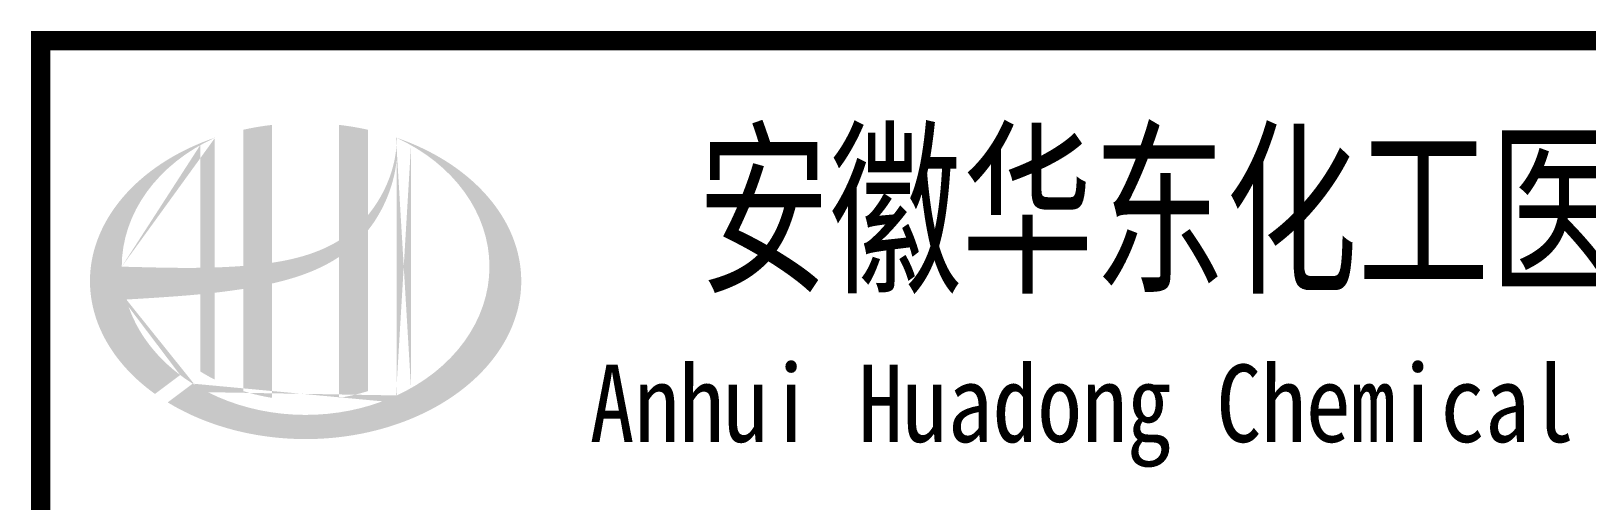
# Model space of a CAD drawing. Extents: x 6250600 to 6678662, y -692028 to -290561.
# Drawn here: x 6655175 to 6660803, y -366592 to -364892 of the extents above; entities that cross this region are included whole.
import ezdxf
from ezdxf.enums import TextEntityAlignment as Align

# ---------------------------------------------------------------- set-up
doc = ezdxf.new("R2010")
doc.units = 0
doc.header["$LTSCALE"] = 1000
doc.header["$MEASUREMENT"] = 0
doc.layers.get('0').update_dxf_attribs({"linetype": 'CONTINUOUS'})
doc.styles.add('ECEC_TQ_S', font='')
doc.styles.get('ECEC_TQ_S').set_extended_font_data('SimSun')

msp = doc.modelspace()

# ---------------------------------------------------------------- hatches: boundary and pattern name
h = msp.add_hatch(color=256)
edge = h.paths.add_edge_path()
edge.add_spline(control_points=[(6656046.9, -365805.6), (6656053, -365804.3), (6656059.1, -365802.8), (6656108.2, -365790.9), (6656150.8, -365778), (6656225.8, -365746.8), (6656258.7, -365729.9), (6656289.5, -365709.3)], knot_values=[61.629012, 61.629012, 61.629012, 61.629012, 63.330431, 63.330431, 75.353634, 75.353634, 85.398649, 85.398649, 85.398649, 85.398649], degree=3, periodic=0)
edge.add_line((6656289.5, -365709.3), (6656289.5, -366219.5))
edge.add_spline(control_points=[(6656289.5, -366219.5), (6656306.7, -366216.8), (6656323.7, -366213.4), (6656358.5, -366205.4), (6656376.2, -366200.5), (6656393.5, -366195.1)], knot_values=[4.908456, 4.908456, 4.908456, 4.908456, 4.992821, 4.992821, 5.083034, 5.083034, 5.083034, 5.083034], degree=3, periodic=0)
edge.add_line((6656393.5, -366195.1), (6656393.5, -365613.6))
edge.add_spline(control_points=[(6656393.5, -365613.6), (6656402.2, -365602.7), (6656410.4, -365591.4), (6656436.5, -365551.7), (6656452.1, -365521.7), (6656481.4, -365449), (6656492.6, -365405.2), (6656497.3, -365359.9), (6656497.4, -365358.6), (6656497.5, -365357.3)], knot_values=[97.991744, 97.991744, 97.991744, 97.991744, 101.64219, 101.64219, 110.337975, 110.337975, 121.934322, 121.934322, 122.270691, 122.270691, 122.270691, 122.270691], degree=3, periodic=0)
edge.add_line((6656497.5, -365357.3), (6656497.5, -365286.9))
edge.add_spline(control_points=[(6656497.5, -365286.9), (6656497.5, -365294.5), (6656497.1, -365302.2), (6656496.5, -365309.9)], knot_values=[126.194075, 126.194075, 126.194075, 126.194075, 128.396762, 128.396762, 128.396762, 128.396762], degree=3, periodic=0)
edge.add_spline(control_points=[(6656496.5, -365309.9), (6656496.1, -365316.1), (6656495.4, -365322.3), (6656494.7, -365328.5)], knot_values=[124.417049, 124.417049, 124.417049, 124.417049, 126.194075, 126.194075, 126.194075, 126.194075], degree=3, periodic=0)
edge.add_spline(control_points=[(6656494.7, -365328.5), (6656493.5, -365337.6), (6656492.1, -365346.8), (6656490.3, -365355.9)], knot_values=[121.80529, 121.80529, 121.80529, 121.80529, 124.417049, 124.417049, 124.417049, 124.417049], degree=3, periodic=0)
edge.add_spline(control_points=[(6656490.3, -365355.9), (6656487.9, -365368), (6656484.9, -365380.1), (6656481.5, -365392.2)], knot_values=[118.31574, 118.31574, 118.31574, 118.31574, 121.80529, 121.80529, 121.80529, 121.80529], degree=3, periodic=0)
edge.add_spline(control_points=[(6656481.5, -365392.2), (6656478, -365404.3), (6656473.9, -365416.3), (6656469.4, -365428.2)], knot_values=[114.795988, 114.795988, 114.795988, 114.795988, 118.31574, 118.31574, 118.31574, 118.31574], degree=3, periodic=0)
edge.add_spline(control_points=[(6656469.4, -365428.2), (6656464.9, -365439.8), (6656459.9, -365451.4), (6656454.5, -365462.7)], knot_values=[111.329641, 111.329641, 111.329641, 111.329641, 114.795988, 114.795988, 114.795988, 114.795988], degree=3, periodic=0)
edge.add_spline(control_points=[(6656454.5, -365462.7), (6656448.9, -365474.3), (6656442.9, -365485.6), (6656436.5, -365496.7)], knot_values=[107.79529, 107.79529, 107.79529, 107.79529, 111.329641, 111.329641, 111.329641, 111.329641], degree=3, periodic=0)
edge.add_spline(control_points=[(6656436.5, -365496.7), (6656430.2, -365507.5), (6656423.4, -365518.1), (6656416.3, -365528.3)], knot_values=[104.343579, 104.343579, 104.343579, 104.343579, 107.79529, 107.79529, 107.79529, 107.79529], degree=3, periodic=0)
edge.add_spline(control_points=[(6656416.3, -365528.3), (6656409.1, -365538.7), (6656401.5, -365548.8), (6656393.5, -365558.5)], knot_values=[100.8507, 100.8507, 100.8507, 100.8507, 104.343579, 104.343579, 104.343579, 104.343579], degree=3, periodic=0)
edge.add_line((6656393.5, -365558.5), (6656393.5, -365249.2))
edge.add_spline(control_points=[(6656393.5, -365249.2), (6656359.5, -365241.6), (6656324.7, -365235.8), (6656289.5, -365231.7)], knot_values=[4.423999, 4.423999, 4.423999, 4.423999, 4.558741, 4.558741, 4.558741, 4.558741], degree=3, periodic=0)
edge.add_line((6656289.5, -365231.7), (6656289.5, -365649.8))
edge.add_spline(control_points=[(6656289.5, -365649.8), (6656217.6, -365694.3), (6656133.4, -365717.6), (6656046.9, -365730.6)], knot_values=[63.246215, 63.246215, 63.246215, 63.246215, 87.689124, 87.689124, 87.689124, 87.689124], degree=3, periodic=0)
edge.add_line((6656046.9, -365730.6), (6656046.9, -365231.7))
edge.add_spline(control_points=[(6656046.9, -365231.7), (6656011.7, -365235.8), (6655976.9, -365241.6), (6655942.9, -365249.2)], knot_values=[4.866038, 4.866038, 4.866038, 4.866038, 5.000777, 5.000777, 5.000777, 5.000777], degree=3, periodic=0)
edge.add_line((6655942.9, -365249.2), (6655942.9, -365742))
edge.add_spline(control_points=[(6655942.9, -365742), (6655941.2, -365742.2), (6655906.3, -365744.8), (6655871.6, -365746.5), (6655838.9, -365747.6)], knot_values=[43.657356, 43.657356, 43.657356, 43.657356, 44.134253, 53.497092, 53.497092, 53.497092, 53.497092], degree=3, periodic=0)
edge.add_line((6655838.9, -365747.6), (6655838.9, -365278.4))
edge.add_spline(control_points=[(6655838.9, -365278.4), (6655821.8, -365284.3), (6655805.1, -365290.6), (6655788.7, -365297.3)], knot_values=[5.14157, 5.14157, 5.14157, 5.14157, 5.212921, 5.212921, 5.212921, 5.212921], degree=3, periodic=0)
edge.add_spline(control_points=[(6655788.7, -365297.3), (6655781.8, -365300.2), (6655774.9, -365303.1), (6655742.7, -365317.2), (6655718.2, -365329.5), (6655694.7, -365342.7)], knot_values=[5.212921, 5.212921, 5.212921, 5.212921, 5.24296, 5.24296, 5.355623, 5.355623, 5.355623, 5.355623], degree=3, periodic=0)
edge.add_spline(control_points=[(6655694.7, -365342.7), (6655679.8, -365351.1), (6655665.4, -365359.8), (6655651.4, -365368.9)], knot_values=[5.355623, 5.355623, 5.355623, 5.355623, 5.426974, 5.426974, 5.426974, 5.426974], degree=3, periodic=0)
edge.add_spline(control_points=[(6655651.4, -365368.9), (6655644, -365373.7), (6655636.7, -365378.6), (6655623.2, -365388.1), (6655616.9, -365392.7), (6655610.8, -365397.3)], knot_values=[5.426974, 5.426974, 5.426974, 5.426974, 5.464765, 5.464765, 5.498325, 5.498325, 5.498325, 5.498325], degree=3, periodic=0)
edge.add_spline(control_points=[(6655610.8, -365397.3), (6655584.7, -365416.8), (6655560.7, -365437.7), (6655538.8, -365459.7)], knot_values=[5.498325, 5.498325, 5.498325, 5.498325, 5.641027, 5.641027, 5.641027, 5.641027], degree=3, periodic=0)
edge.add_spline(control_points=[(6655538.8, -365459.7), (6655531.8, -365466.7), (6655525, -365473.8), (6655504.6, -365496.4), (6655491.7, -365512.2), (6655479.9, -365528.4)], knot_values=[5.641027, 5.641027, 5.641027, 5.641027, 5.686569, 5.686569, 5.783729, 5.783729, 5.783729, 5.783729], degree=3, periodic=0)
edge.add_spline(control_points=[(6655479.9, -365528.4), (6655464.8, -365549.2), (6655451.5, -365570.6), (6655438.4, -365595.5), (6655436.7, -365598.7), (6655435.2, -365601.9)], knot_values=[5.783729, 5.783729, 5.783729, 5.783729, 5.908374, 5.908374, 5.92643, 5.92643, 5.92643, 5.92643], degree=3, periodic=0)
edge.add_spline(control_points=[(6655435.2, -365601.9), (6655422.7, -365627), (6655412.7, -365652.6), (6655405.1, -365678.6)], knot_values=[5.92643, 5.92643, 5.92643, 5.92643, 6.069132, 6.069132, 6.069132, 6.069132], degree=3, periodic=0)
edge.add_spline(control_points=[(6655405.1, -365678.6), (6655401.9, -365689.7), (6655399.2, -365700.8), (6655393.8, -365727), (6655391.5, -365742), (6655390.1, -365757.1)], knot_values=[6.069132, 6.069132, 6.069132, 6.069132, 6.130179, 6.130179, 6.211834, 6.211834, 6.211834, 6.211834], degree=3, periodic=0)
edge.add_spline(control_points=[(6655390.1, -365757.1), (6655388.8, -365770.3), (6655388.2, -365783.5), (6655388.2, -365796.7)], knot_values=[6.211834, 6.211834, 6.211834, 6.211834, 6.283185, 6.283185, 6.283185, 6.283185], degree=3, periodic=0)
edge.add_spline(control_points=[(6655388.2, -365796.7), (6655388.2, -365806), (6655388.5, -365815.3), (6655389.2, -365824.7)], knot_values=[6.283185, 6.283185, 6.283185, 6.283185, 6.333655, 6.333655, 6.333655, 6.333655], degree=3, periodic=0)
edge.add_spline(control_points=[(6655389.2, -365824.7), (6655390.4, -365843.3), (6655392.9, -365861.9), (6655396.7, -365880.4)], knot_values=[6.333655, 6.333655, 6.333655, 6.333655, 6.434594, 6.434594, 6.434594, 6.434594], degree=3, periodic=0)
edge.add_spline(control_points=[(6655396.7, -365880.4), (6655396.9, -365881.6), (6655397.2, -365882.9), (6655401.1, -365901.4), (6655405.9, -365918.5), (6655411.7, -365935.6)], knot_values=[6.434594, 6.434594, 6.434594, 6.434594, 6.441278, 6.441278, 6.535532, 6.535532, 6.535532, 6.535532], degree=3, periodic=0)
edge.add_spline(control_points=[(6655411.7, -365935.6), (6655418, -365953.8), (6655425.5, -365971.8), (6655434.3, -365989.6)], knot_values=[6.535532, 6.535532, 6.535532, 6.535532, 6.636471, 6.636471, 6.636471, 6.636471], degree=3, periodic=0)
edge.add_spline(control_points=[(6655434.3, -365989.6), (6655436.5, -365994.1), (6655438.7, -365998.6), (6655448.1, -366016.2), (6655455.8, -366029.2), (6655464.2, -366042.1)], knot_values=[6.636471, 6.636471, 6.636471, 6.636471, 6.661894, 6.661894, 6.73741, 6.73741, 6.73741, 6.73741], degree=3, periodic=0)
edge.add_spline(control_points=[(6655464.2, -366042.1), (6655475.3, -366059.3), (6655487.7, -366076.1), (6655501.2, -366092.4)], knot_values=[6.73741, 6.73741, 6.73741, 6.73741, 6.838349, 6.838349, 6.838349, 6.838349], degree=3, periodic=0)
edge.add_spline(control_points=[(6655501.2, -366092.4), (6655507.2, -366099.6), (6655513.3, -366106.7), (6655527.8, -366122.6), (6655536.4, -366131.4), (6655545.2, -366140.1)], knot_values=[6.838349, 6.838349, 6.838349, 6.838349, 6.88251, 6.88251, 6.939288, 6.939288, 6.939288, 6.939288], degree=3, periodic=0)
edge.add_spline(control_points=[(6655545.2, -366140.1), (6655561, -366155.5), (6655577.9, -366170.3), (6655595.8, -366184.5)], knot_values=[6.939288, 6.939288, 6.939288, 6.939288, 7.040227, 7.040227, 7.040227, 7.040227], degree=3, periodic=0)
edge.add_spline(control_points=[(6655595.8, -366184.5), (6655604.7, -366191.6), (6655613.9, -366198.5), (6655623.4, -366205.3)], knot_values=[7.040227, 7.040227, 7.040227, 7.040227, 7.090696, 7.090696, 7.090696, 7.090696], degree=3, periodic=0)
edge.add_line((6655623.4, -366205.3), (6655714.5, -366136.9))
edge.add_ellipse((6656168.2, -365744.7), major_axis=(665, 0), ratio=0.806676, start_angle=192.819, end_angle=226.9853, ccw=False)
edge.add_spline(control_points=[(6655519.8, -365863.7), (6655543.8, -365862.2), (6655567.9, -365860.8), (6655656.6, -365855.2), (6655721.4, -365850.9), (6655786.9, -365844.6)], knot_values=[11.398263, 11.398263, 11.398263, 11.398263, 18.40729, 18.40729, 37.18094, 37.18094, 37.18094, 37.18094], degree=3, periodic=0)
edge.add_line((6655786.9, -365844.6), (6655786.9, -366123.7))
edge.add_spline(control_points=[(6655786.9, -366123.7), (6655790.4, -366125.9), (6655794, -366128.1), (6655811, -366138.3), (6655824.7, -366145.9), (6655838.9, -366153)], knot_values=[4.049945, 4.049945, 4.049945, 4.049945, 4.072021, 4.072021, 4.153257, 4.153257, 4.153257, 4.153257], degree=3, periodic=0)
edge.add_line((6655838.9, -366153), (6655838.9, -365839.1))
edge.add_spline(control_points=[(6655838.9, -365839.1), (6655871.1, -365835.5), (6655903.4, -365831.2), (6655938.3, -365825.9), (6655940.6, -365825.5), (6655942.9, -365825.1)], knot_values=[42.135009, 42.135009, 42.135009, 42.135009, 51.307228, 51.307228, 51.948574, 51.948574, 51.948574, 51.948574], degree=3, periodic=0)
edge.add_line((6655942.9, -365825.1), (6655942.9, -366195.1))
edge.add_spline(control_points=[(6655942.9, -366195.1), (6655976.5, -366205.6), (6656011.4, -366213.8), (6656046.9, -366219.5)], knot_values=[4.34174, 4.34174, 4.34174, 4.34174, 4.516316, 4.516316, 4.516316, 4.516316], degree=3, periodic=0)
edge.add_line((6656046.9, -366219.5), (6656046.9, -365805.6))
edge = h.paths.add_edge_path(flags=16)
edge.add_ellipse((6656168.2, -365744.7), major_axis=(665, 0), ratio=0.806676, start_angle=124.9875, end_angle=179.999, ccw=False)
edge.add_line((6655786.9, -365305.2), (6655786.9, -365748.8))
edge.add_spline(control_points=[(6655786.9, -365748.8), (6655691.5, -365750.1), (6655597.6, -365747), (6655503.2, -365744.7)], knot_values=[11.27373, 11.27373, 11.27373, 11.27373, 38.687513, 38.687513, 38.687513, 38.687513], degree=3, periodic=0)
edge = h.paths.add_edge_path()
edge.add_spline(control_points=[(6655669.4, -366235.8), (6655700.4, -366254.8), (6655733.6, -366272.1), (6655818.2, -366309.3), (6655871.5, -366327.1), (6655982.2, -366353.7), (6656039.7, -366362.4), (6656155.8, -366370.2), (6656214.5, -366369.3), (6656330, -366357.8), (6656386.9, -366347.3), (6656495.9, -366317.2), (6656548.1, -366297.7), (6656645, -366250.8), (6656689.7, -366223.4), (6656769.7, -366162.5), (6656804.9, -366128.9), (6656864.2, -366057.5), (6656888.3, -366019.6), (6656924.7, -365941.5), (6656937, -365901.2), (6656949.6, -365820), (6656949.8, -365779.1), (6656938.4, -365697.6), (6656926.6, -365657.1), (6656891, -365578.3), (6656867.2, -365540.1), (6656808.3, -365468), (6656773.3, -365434), (6656693.5, -365372.4), (6656648.8, -365344.7), (6656567.6, -365304.9), (6656533.2, -365290.7), (6656497.5, -365278.4)], knot_values=[0.886421, 0.886421, 0.886421, 0.886421, 1.040557, 1.040557, 1.261172, 1.261172, 1.481788, 1.481788, 1.702404, 1.702404, 1.92302, 1.92302, 2.143636, 2.143636, 2.364252, 2.364252, 2.584868, 2.584868, 2.805484, 2.805484, 3.026099, 3.026099, 3.246715, 3.246715, 3.46852, 3.46852, 3.690325, 3.690325, 3.91213, 3.91213, 4.133935, 4.133935, 4.283209, 4.283209, 4.283209, 4.283209], degree=3, periodic=0)
edge.add_line((6656497.5, -365278.4), (6656497.5, -365278.5))
edge.add_spline(control_points=[(6656497.5, -365278.6), (6656497.6, -365281.4), (6656497.6, -365284.1), (6656497.5, -365286.9)], knot_values=[128.396762, 128.396762, 128.396762, 128.396762, 129.192193, 129.192193, 129.192193, 129.192193], degree=3, periodic=0)
edge.add_line((6656497.5, -365286.9), (6656497.5, -366210.7))
edge.add_ellipse((6656168.2, -365744.7), major_axis=(665, 0), ratio=0.806676, start_angle=232.1054, end_angle=299.6833, ccw=False)
edge.add_line((6655759.7, -366168), (6655669.4, -366235.8))
edge = h.paths.add_edge_path(flags=16)
edge.add_ellipse((6656168.2, -365744.7), major_axis=(665, 0), ratio=0.806676, start_angle=304.9875, end_angle=415.0121, ccw=False)
edge.add_line((6656549.5, -366184.2), (6656549.5, -365305.1))
h = msp.add_hatch(color=256)
edge = h.paths.add_edge_path()
edge.add_spline(control_points=[(6656046.9, -365805.6), (6656053, -365804.3), (6656059.1, -365802.8), (6656108.2, -365790.9), (6656150.8, -365778), (6656225.8, -365746.8), (6656258.7, -365729.9), (6656289.5, -365709.3)], knot_values=[61.629012, 61.629012, 61.629012, 61.629012, 63.330431, 63.330431, 75.353634, 75.353634, 85.398649, 85.398649, 85.398649, 85.398649], degree=3, periodic=0)
edge.add_line((6656289.5, -365709.3), (6656289.5, -366219.5))
edge.add_spline(control_points=[(6656289.5, -366219.5), (6656306.7, -366216.8), (6656323.7, -366213.4), (6656358.5, -366205.4), (6656376.2, -366200.5), (6656393.5, -366195.1)], knot_values=[4.908456, 4.908456, 4.908456, 4.908456, 4.992821, 4.992821, 5.083034, 5.083034, 5.083034, 5.083034], degree=3, periodic=0)
edge.add_line((6656393.5, -366195.1), (6656393.5, -365613.6))
edge.add_spline(control_points=[(6656393.5, -365613.6), (6656402.2, -365602.7), (6656410.4, -365591.4), (6656436.5, -365551.7), (6656452.1, -365521.7), (6656481.4, -365449), (6656492.6, -365405.2), (6656497.3, -365359.9), (6656497.4, -365358.6), (6656497.5, -365357.3)], knot_values=[97.991744, 97.991744, 97.991744, 97.991744, 101.64219, 101.64219, 110.337975, 110.337975, 121.934322, 121.934322, 122.270691, 122.270691, 122.270691, 122.270691], degree=3, periodic=0)
edge.add_line((6656497.5, -365357.3), (6656497.5, -365286.9))
edge.add_spline(control_points=[(6656497.5, -365286.9), (6656497.5, -365294.5), (6656497.1, -365302.2), (6656496.5, -365309.9)], knot_values=[126.194075, 126.194075, 126.194075, 126.194075, 128.396762, 128.396762, 128.396762, 128.396762], degree=3, periodic=0)
edge.add_spline(control_points=[(6656496.5, -365309.9), (6656496.1, -365316.1), (6656495.4, -365322.3), (6656494.7, -365328.5)], knot_values=[124.417049, 124.417049, 124.417049, 124.417049, 126.194075, 126.194075, 126.194075, 126.194075], degree=3, periodic=0)
edge.add_spline(control_points=[(6656494.7, -365328.5), (6656493.5, -365337.6), (6656492.1, -365346.8), (6656490.3, -365355.9)], knot_values=[121.80529, 121.80529, 121.80529, 121.80529, 124.417049, 124.417049, 124.417049, 124.417049], degree=3, periodic=0)
edge.add_spline(control_points=[(6656490.3, -365355.9), (6656487.9, -365368), (6656484.9, -365380.1), (6656481.5, -365392.2)], knot_values=[118.31574, 118.31574, 118.31574, 118.31574, 121.80529, 121.80529, 121.80529, 121.80529], degree=3, periodic=0)
edge.add_spline(control_points=[(6656481.5, -365392.2), (6656478, -365404.3), (6656473.9, -365416.3), (6656469.4, -365428.2)], knot_values=[114.795988, 114.795988, 114.795988, 114.795988, 118.31574, 118.31574, 118.31574, 118.31574], degree=3, periodic=0)
edge.add_spline(control_points=[(6656469.4, -365428.2), (6656464.9, -365439.8), (6656459.9, -365451.4), (6656454.5, -365462.7)], knot_values=[111.329641, 111.329641, 111.329641, 111.329641, 114.795988, 114.795988, 114.795988, 114.795988], degree=3, periodic=0)
edge.add_spline(control_points=[(6656454.5, -365462.7), (6656448.9, -365474.3), (6656442.9, -365485.6), (6656436.5, -365496.7)], knot_values=[107.79529, 107.79529, 107.79529, 107.79529, 111.329641, 111.329641, 111.329641, 111.329641], degree=3, periodic=0)
edge.add_spline(control_points=[(6656436.5, -365496.7), (6656430.2, -365507.5), (6656423.4, -365518.1), (6656416.3, -365528.3)], knot_values=[104.343579, 104.343579, 104.343579, 104.343579, 107.79529, 107.79529, 107.79529, 107.79529], degree=3, periodic=0)
edge.add_spline(control_points=[(6656416.3, -365528.3), (6656409.1, -365538.7), (6656401.5, -365548.8), (6656393.5, -365558.5)], knot_values=[100.8507, 100.8507, 100.8507, 100.8507, 104.343579, 104.343579, 104.343579, 104.343579], degree=3, periodic=0)
edge.add_line((6656393.5, -365558.5), (6656393.5, -365249.2))
edge.add_spline(control_points=[(6656393.5, -365249.2), (6656359.5, -365241.6), (6656324.7, -365235.8), (6656289.5, -365231.7)], knot_values=[4.423999, 4.423999, 4.423999, 4.423999, 4.558741, 4.558741, 4.558741, 4.558741], degree=3, periodic=0)
edge.add_line((6656289.5, -365231.7), (6656289.5, -365649.8))
edge.add_spline(control_points=[(6656289.5, -365649.8), (6656217.6, -365694.3), (6656133.4, -365717.6), (6656046.9, -365730.6)], knot_values=[63.246215, 63.246215, 63.246215, 63.246215, 87.689124, 87.689124, 87.689124, 87.689124], degree=3, periodic=0)
edge.add_line((6656046.9, -365730.6), (6656046.9, -365231.7))
edge.add_spline(control_points=[(6656046.9, -365231.7), (6656011.7, -365235.8), (6655976.9, -365241.6), (6655942.9, -365249.2)], knot_values=[4.866038, 4.866038, 4.866038, 4.866038, 5.000777, 5.000777, 5.000777, 5.000777], degree=3, periodic=0)
edge.add_line((6655942.9, -365249.2), (6655942.9, -365742))
edge.add_spline(control_points=[(6655942.9, -365742), (6655941.2, -365742.2), (6655906.3, -365744.8), (6655871.6, -365746.5), (6655838.9, -365747.6)], knot_values=[43.657356, 43.657356, 43.657356, 43.657356, 44.134253, 53.497092, 53.497092, 53.497092, 53.497092], degree=3, periodic=0)
edge.add_line((6655838.9, -365747.6), (6655838.9, -365278.4))
edge.add_spline(control_points=[(6655838.9, -365278.4), (6655821.8, -365284.3), (6655805.1, -365290.6), (6655788.7, -365297.3)], knot_values=[5.14157, 5.14157, 5.14157, 5.14157, 5.212921, 5.212921, 5.212921, 5.212921], degree=3, periodic=0)
edge.add_spline(control_points=[(6655788.7, -365297.3), (6655781.8, -365300.2), (6655774.9, -365303.1), (6655742.7, -365317.2), (6655718.2, -365329.5), (6655694.7, -365342.7)], knot_values=[5.212921, 5.212921, 5.212921, 5.212921, 5.24296, 5.24296, 5.355623, 5.355623, 5.355623, 5.355623], degree=3, periodic=0)
edge.add_spline(control_points=[(6655694.7, -365342.7), (6655679.8, -365351.1), (6655665.4, -365359.8), (6655651.4, -365368.9)], knot_values=[5.355623, 5.355623, 5.355623, 5.355623, 5.426974, 5.426974, 5.426974, 5.426974], degree=3, periodic=0)
edge.add_spline(control_points=[(6655651.4, -365368.9), (6655644, -365373.7), (6655636.7, -365378.6), (6655623.2, -365388.1), (6655616.9, -365392.7), (6655610.8, -365397.3)], knot_values=[5.426974, 5.426974, 5.426974, 5.426974, 5.464765, 5.464765, 5.498325, 5.498325, 5.498325, 5.498325], degree=3, periodic=0)
edge.add_spline(control_points=[(6655610.8, -365397.3), (6655584.7, -365416.8), (6655560.7, -365437.7), (6655538.8, -365459.7)], knot_values=[5.498325, 5.498325, 5.498325, 5.498325, 5.641027, 5.641027, 5.641027, 5.641027], degree=3, periodic=0)
edge.add_spline(control_points=[(6655538.8, -365459.7), (6655531.8, -365466.7), (6655525, -365473.8), (6655504.6, -365496.4), (6655491.7, -365512.2), (6655479.9, -365528.4)], knot_values=[5.641027, 5.641027, 5.641027, 5.641027, 5.686569, 5.686569, 5.783729, 5.783729, 5.783729, 5.783729], degree=3, periodic=0)
edge.add_spline(control_points=[(6655479.9, -365528.4), (6655464.8, -365549.2), (6655451.5, -365570.6), (6655438.4, -365595.5), (6655436.7, -365598.7), (6655435.2, -365601.9)], knot_values=[5.783729, 5.783729, 5.783729, 5.783729, 5.908374, 5.908374, 5.92643, 5.92643, 5.92643, 5.92643], degree=3, periodic=0)
edge.add_spline(control_points=[(6655435.2, -365601.9), (6655422.7, -365627), (6655412.7, -365652.6), (6655405.1, -365678.6)], knot_values=[5.92643, 5.92643, 5.92643, 5.92643, 6.069132, 6.069132, 6.069132, 6.069132], degree=3, periodic=0)
edge.add_spline(control_points=[(6655405.1, -365678.6), (6655401.9, -365689.7), (6655399.2, -365700.8), (6655393.8, -365727), (6655391.5, -365742), (6655390.1, -365757.1)], knot_values=[6.069132, 6.069132, 6.069132, 6.069132, 6.130179, 6.130179, 6.211834, 6.211834, 6.211834, 6.211834], degree=3, periodic=0)
edge.add_spline(control_points=[(6655390.1, -365757.1), (6655388.8, -365770.3), (6655388.2, -365783.5), (6655388.2, -365796.7)], knot_values=[6.211834, 6.211834, 6.211834, 6.211834, 6.283185, 6.283185, 6.283185, 6.283185], degree=3, periodic=0)
edge.add_spline(control_points=[(6655388.2, -365796.7), (6655388.2, -365806), (6655388.5, -365815.3), (6655389.2, -365824.7)], knot_values=[6.283185, 6.283185, 6.283185, 6.283185, 6.333655, 6.333655, 6.333655, 6.333655], degree=3, periodic=0)
edge.add_spline(control_points=[(6655389.2, -365824.7), (6655390.4, -365843.3), (6655392.9, -365861.9), (6655396.7, -365880.4)], knot_values=[6.333655, 6.333655, 6.333655, 6.333655, 6.434594, 6.434594, 6.434594, 6.434594], degree=3, periodic=0)
edge.add_spline(control_points=[(6655396.7, -365880.4), (6655396.9, -365881.6), (6655397.2, -365882.9), (6655401.1, -365901.4), (6655405.9, -365918.5), (6655411.7, -365935.6)], knot_values=[6.434594, 6.434594, 6.434594, 6.434594, 6.441278, 6.441278, 6.535532, 6.535532, 6.535532, 6.535532], degree=3, periodic=0)
edge.add_spline(control_points=[(6655411.7, -365935.6), (6655418, -365953.8), (6655425.5, -365971.8), (6655434.3, -365989.6)], knot_values=[6.535532, 6.535532, 6.535532, 6.535532, 6.636471, 6.636471, 6.636471, 6.636471], degree=3, periodic=0)
edge.add_spline(control_points=[(6655434.3, -365989.6), (6655436.5, -365994.1), (6655438.7, -365998.6), (6655448.1, -366016.2), (6655455.8, -366029.2), (6655464.2, -366042.1)], knot_values=[6.636471, 6.636471, 6.636471, 6.636471, 6.661894, 6.661894, 6.73741, 6.73741, 6.73741, 6.73741], degree=3, periodic=0)
edge.add_spline(control_points=[(6655464.2, -366042.1), (6655475.3, -366059.3), (6655487.7, -366076.1), (6655501.2, -366092.4)], knot_values=[6.73741, 6.73741, 6.73741, 6.73741, 6.838349, 6.838349, 6.838349, 6.838349], degree=3, periodic=0)
edge.add_spline(control_points=[(6655501.2, -366092.4), (6655507.2, -366099.6), (6655513.3, -366106.7), (6655527.8, -366122.6), (6655536.4, -366131.4), (6655545.2, -366140.1)], knot_values=[6.838349, 6.838349, 6.838349, 6.838349, 6.88251, 6.88251, 6.939288, 6.939288, 6.939288, 6.939288], degree=3, periodic=0)
edge.add_spline(control_points=[(6655545.2, -366140.1), (6655561, -366155.5), (6655577.9, -366170.3), (6655595.8, -366184.5)], knot_values=[6.939288, 6.939288, 6.939288, 6.939288, 7.040227, 7.040227, 7.040227, 7.040227], degree=3, periodic=0)
edge.add_spline(control_points=[(6655595.8, -366184.5), (6655604.7, -366191.6), (6655613.9, -366198.5), (6655623.4, -366205.3)], knot_values=[7.040227, 7.040227, 7.040227, 7.040227, 7.090696, 7.090696, 7.090696, 7.090696], degree=3, periodic=0)
edge.add_line((6655623.4, -366205.3), (6655714.5, -366136.9))
edge.add_ellipse((6656168.2, -365744.7), major_axis=(665, 0), ratio=0.806676, start_angle=192.819, end_angle=226.9853, ccw=False)
edge.add_spline(control_points=[(6655519.8, -365863.7), (6655543.8, -365862.2), (6655567.9, -365860.8), (6655656.6, -365855.2), (6655721.4, -365850.9), (6655786.9, -365844.6)], knot_values=[11.398263, 11.398263, 11.398263, 11.398263, 18.40729, 18.40729, 37.18094, 37.18094, 37.18094, 37.18094], degree=3, periodic=0)
edge.add_line((6655786.9, -365844.6), (6655786.9, -366123.7))
edge.add_spline(control_points=[(6655786.9, -366123.7), (6655790.4, -366125.9), (6655794, -366128.1), (6655811, -366138.3), (6655824.7, -366145.9), (6655838.9, -366153)], knot_values=[4.049945, 4.049945, 4.049945, 4.049945, 4.072021, 4.072021, 4.153257, 4.153257, 4.153257, 4.153257], degree=3, periodic=0)
edge.add_line((6655838.9, -366153), (6655838.9, -365839.1))
edge.add_spline(control_points=[(6655838.9, -365839.1), (6655871.1, -365835.5), (6655903.4, -365831.2), (6655938.3, -365825.9), (6655940.6, -365825.5), (6655942.9, -365825.1)], knot_values=[42.135009, 42.135009, 42.135009, 42.135009, 51.307228, 51.307228, 51.948574, 51.948574, 51.948574, 51.948574], degree=3, periodic=0)
edge.add_line((6655942.9, -365825.1), (6655942.9, -366195.1))
edge.add_spline(control_points=[(6655942.9, -366195.1), (6655976.5, -366205.6), (6656011.4, -366213.8), (6656046.9, -366219.5)], knot_values=[4.34174, 4.34174, 4.34174, 4.34174, 4.516316, 4.516316, 4.516316, 4.516316], degree=3, periodic=0)
edge.add_line((6656046.9, -366219.5), (6656046.9, -365805.6))
edge = h.paths.add_edge_path(flags=16)
edge.add_ellipse((6656168.2, -365744.7), major_axis=(665, 0), ratio=0.806676, start_angle=124.9875, end_angle=179.999, ccw=False)
edge.add_line((6655786.9, -365305.2), (6655786.9, -365748.8))
edge.add_spline(control_points=[(6655786.9, -365748.8), (6655691.5, -365750.1), (6655597.6, -365747), (6655503.2, -365744.7)], knot_values=[11.27373, 11.27373, 11.27373, 11.27373, 38.687513, 38.687513, 38.687513, 38.687513], degree=3, periodic=0)
edge = h.paths.add_edge_path()
edge.add_spline(control_points=[(6655669.4, -366235.8), (6655700.4, -366254.8), (6655733.6, -366272.1), (6655818.2, -366309.3), (6655871.5, -366327.1), (6655982.2, -366353.7), (6656039.7, -366362.4), (6656155.8, -366370.2), (6656214.5, -366369.3), (6656330, -366357.8), (6656386.9, -366347.3), (6656495.9, -366317.2), (6656548.1, -366297.7), (6656645, -366250.8), (6656689.7, -366223.4), (6656769.7, -366162.5), (6656804.9, -366128.9), (6656864.2, -366057.5), (6656888.3, -366019.6), (6656924.7, -365941.5), (6656937, -365901.2), (6656949.6, -365820), (6656949.8, -365779.1), (6656938.4, -365697.6), (6656926.6, -365657.1), (6656891, -365578.3), (6656867.2, -365540.1), (6656808.3, -365468), (6656773.3, -365434), (6656693.5, -365372.4), (6656648.8, -365344.7), (6656567.6, -365304.9), (6656533.2, -365290.7), (6656497.5, -365278.4)], knot_values=[0.886421, 0.886421, 0.886421, 0.886421, 1.040557, 1.040557, 1.261172, 1.261172, 1.481788, 1.481788, 1.702404, 1.702404, 1.92302, 1.92302, 2.143636, 2.143636, 2.364252, 2.364252, 2.584868, 2.584868, 2.805484, 2.805484, 3.026099, 3.026099, 3.246715, 3.246715, 3.46852, 3.46852, 3.690325, 3.690325, 3.91213, 3.91213, 4.133935, 4.133935, 4.283209, 4.283209, 4.283209, 4.283209], degree=3, periodic=0)
edge.add_line((6656497.5, -365278.4), (6656497.5, -365278.5))
edge.add_spline(control_points=[(6656497.5, -365278.6), (6656497.6, -365281.4), (6656497.6, -365284.1), (6656497.5, -365286.9)], knot_values=[128.396762, 128.396762, 128.396762, 128.396762, 129.192193, 129.192193, 129.192193, 129.192193], degree=3, periodic=0)
edge.add_line((6656497.5, -365286.9), (6656497.5, -366210.7))
edge.add_ellipse((6656168.2, -365744.7), major_axis=(665, 0), ratio=0.806676, start_angle=232.1054, end_angle=299.6833, ccw=False)
edge.add_line((6655759.7, -366168), (6655669.4, -366235.8))
edge = h.paths.add_edge_path(flags=16)
edge.add_ellipse((6656168.2, -365744.7), major_axis=(665, 0), ratio=0.806676, start_angle=304.9875, end_angle=415.0121, ccw=False)
edge.add_line((6656549.5, -366184.2), (6656549.5, -365305.1))

# ---------------------------------------------------------------- linework, layer by layer
msp.add_lwpolyline([(6673210.4, -364927.3, 70, 70, 0), (6655210.4, -364927.3, 70, 70, 0), (6655210.4, -370927.3, 0, 0, 0)], format="xyseb")
at = {"const_width": 70}
msp.add_lwpolyline([(6655210.4, -364927.3), (6655210.4, -370927.3)], dxfattribs=at)

# ---------------------------------------------------------------- texts
at = {"style": 'ECEC_TQ_S'}
for s, height, width, p in [('安徽华东化工医药工程有限责任公司', 500, 0.7, (6661405.3, -365527.3)), ('安徽华东化工医药工程有限责任公司', 500, 0.7, (6661405.3, -365527.3)), ('Anhui Huadong Chemical & Medical Engineering Co.,Ltd', 280, 0.85, (6661405.3, -366277.3)), ('Anhui Huadong Chemical & Medical Engineering Co.,Ltd', 280, 0.85, (6661405.3, -366277.3))]:
    msp.add_text(s, height=height, dxfattribs=dict(at, width=width)).set_placement(p, align=Align.MIDDLE)

doc.saveas('drawing.dxf')
